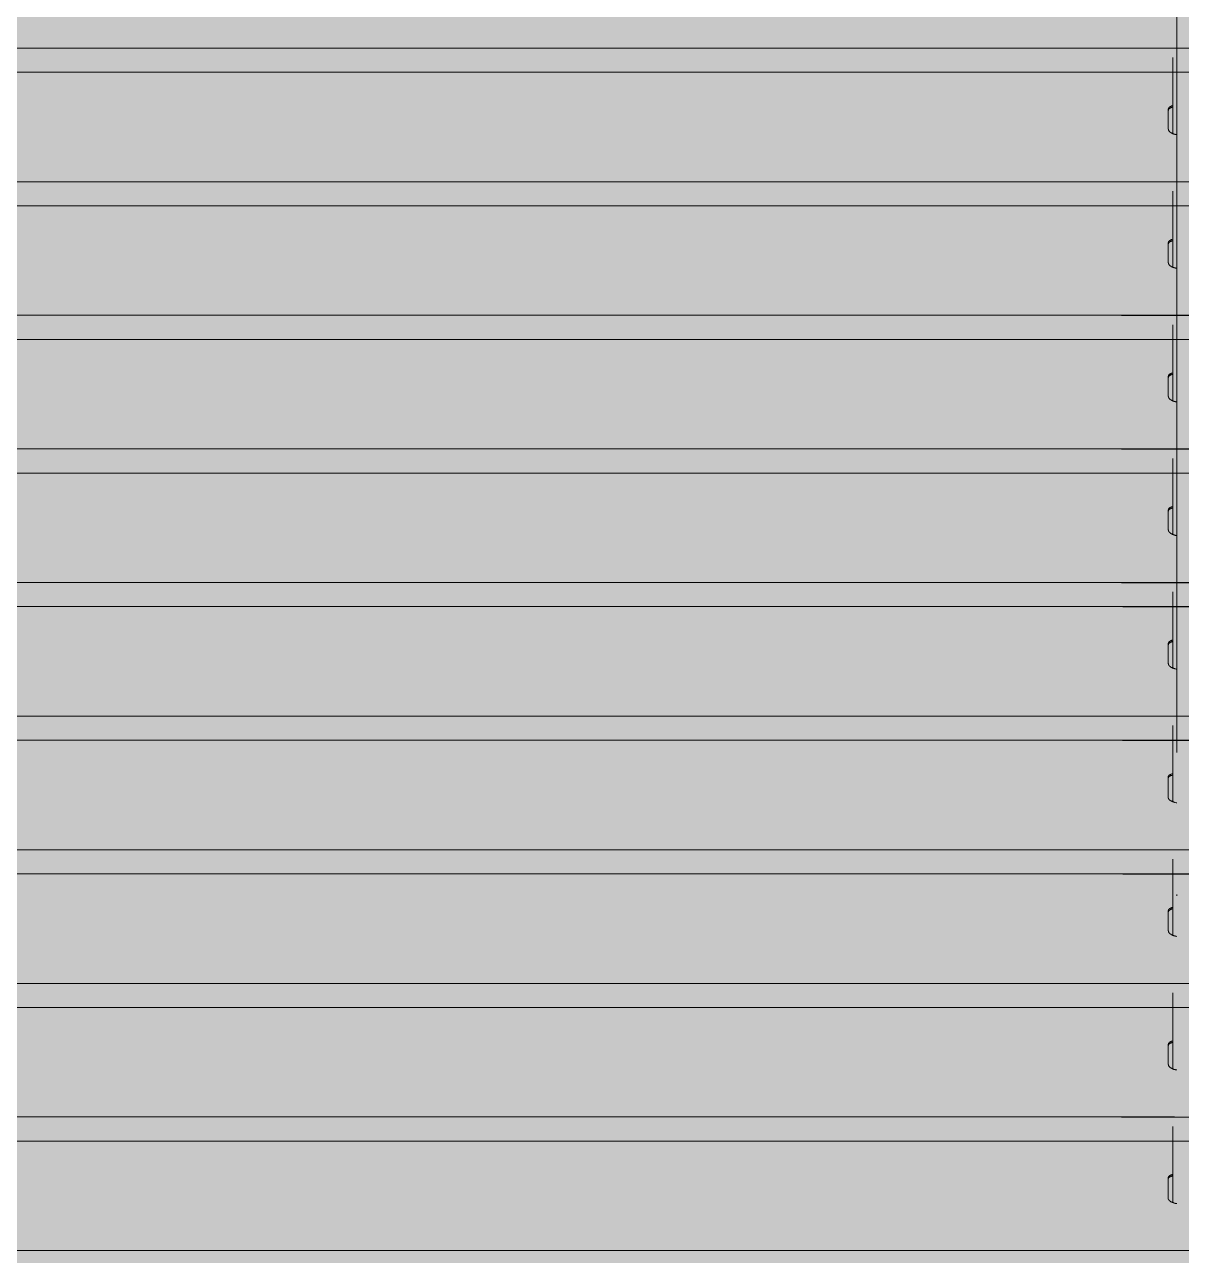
# Model space of a CAD drawing. Header units: millimetres. Extents: x 126 to 12547, y 1644 to 26714.
# Drawn here: x 995.9 to 1104.1, y 25696.1 to 25811.2 of the extents above; entities that cross this region are included whole.
import ezdxf

# ---------------------------------------------------------------- set-up
doc = ezdxf.new("R2010")
doc.units = ezdxf.units.MM
doc.layers.add('cono piramide', color=4, linetype='Continuous')
for name, color, linetype, lineweight in [('F_ARREDI_pareti', 1, 'Continuous', 0), ('F_INFISSI', 4, 'Continuous', 5), ('F_MINERAL WALL', 6, 'Continuous', 5), ('F_Tendaggio', 252, 'Continuous', 5), ('F_VETRO', 140, 'Continuous', 5)]:
    doc.layers.add(name, color=color, linetype=linetype, lineweight=lineweight)

# ---------------------------------------------------------------- blocks, each defined once
blk = doc.blocks.new('TENDAGGIO_infisso piccolo_prospetto_fronte')
at = {"layer": 'F_Tendaggio'}
for p, q in [((734474.87, 513906.52), (734716.45, 513906.52)), ((734476.03, 513904.26), (734717.61, 513904.26)), ((734475.87, 513894.02), (734717.45, 513894.02)), ((734476.43, 513891.76), (734718.01, 513891.76)), ((734476.26, 513881.52), (734717.85, 513881.52)), ((734476.68, 513879.27), (734718.26, 513879.27)), ((734476.52, 513869.03), (734718.1, 513869.03)), ((734476.66, 513866.77), (734718.25, 513866.77)), ((734476.5, 513856.53), (734718.09, 513856.53)), ((734476.61, 513854.27), (734718.19, 513854.27)), ((734476.45, 513844.03), (734718.03, 513844.03)), ((734476.2, 513841.77), (734717.79, 513841.77)), ((734476.04, 513831.53), (734717.62, 513831.53)), ((734475.97, 513829.27), (734717.55, 513829.27)), ((734450.98, 513819.03), (734692.56, 513819.03)), ((734450.98, 513816.78), (734692.56, 513816.78)), ((734450.73, 513806.54), (734692.32, 513806.54)), ((734450.73, 513804.28), (734692.32, 513804.28)), ((734450.57, 513794.04), (734692.16, 513794.04))]:
    blk.add_line(p, q, dxfattribs=at)
for points in [[(734692.56, 514149.88), (734692.56, 513840.64)], [(734692.19, 513905.63), (734692.19, 513898.51)], [(734692.56, 513898.41), (734692.5, 513898.42), (734692.43, 513898.44), (734692.4, 513898.44), (734692.37, 513898.45), (734692.34, 513898.46), (734692.31, 513898.47), (734692.28, 513898.48), (734692.25, 513898.49), (734692.22, 513898.5), (734692.19, 513898.51), (734692.16, 513898.52), (734692.13, 513898.53), (734692.11, 513898.55), (734692.08, 513898.56), (734692.06, 513898.57), (734692.03, 513898.58), (734692.01, 513898.6), (734691.99, 513898.61), (734691.97, 513898.62), (734691.95, 513898.64), (734691.92, 513898.66), (734691.91, 513898.66), (734691.9, 513898.67), (734691.89, 513898.69), (734691.88, 513898.69), (734691.87, 513898.7), (734691.86, 513898.71), (734691.86, 513898.72), (734691.85, 513898.73), (734691.84, 513898.74), (734691.83, 513898.74), (734691.83, 513898.75), (734691.82, 513898.76), (734691.81, 513898.77), (734691.81, 513898.78), (734691.8, 513898.79), (734691.79, 513898.8), (734691.79, 513898.81), (734691.79, 513898.82), (734691.78, 513898.83), (734691.78, 513898.83), (734691.78, 513898.84), (734691.77, 513898.85), (734691.77, 513898.86), (734691.77, 513898.86), (734691.76, 513898.87), (734691.76, 513898.88), (734691.76, 513898.89), (734691.76, 513898.9), (734691.76, 513898.9), (734691.76, 513898.91), (734691.76, 513898.92), (734691.75, 513898.93), (734691.75, 513898.94), (734691.75, 513898.95), (734691.75, 513900.81), (734691.75, 513900.82), (734691.75, 513900.82), (734691.75, 513900.83), (734691.76, 513900.83), (734691.76, 513900.84), (734691.76, 513900.84), (734691.76, 513900.85), (734691.76, 513900.86), (734691.76, 513900.86), (734691.76, 513900.87), (734691.76, 513900.87), (734691.77, 513900.88), (734691.77, 513900.88), (734691.77, 513900.89), (734691.77, 513900.89), (734691.78, 513900.9), (734691.78, 513900.9), (734691.78, 513900.91), (734691.79, 513900.91), (734691.79, 513900.92), (734691.79, 513900.92), (734691.8, 513900.93), (734691.8, 513900.93), (734691.8, 513900.94), (734691.81, 513900.94), (734691.81, 513900.95), (734691.82, 513900.95), (734691.82, 513900.96), (734691.83, 513900.96), (734691.83, 513900.97), (734691.84, 513900.97), (734691.84, 513900.98), (734691.85, 513900.99), (734691.86, 513900.99), (734691.88, 513901), (734691.89, 513901.01), (734691.9, 513901.02), (734691.92, 513901.03), (734691.93, 513901.04), (734691.95, 513901.05), (734691.96, 513901.06), (734691.98, 513901.06), (734692, 513901.07), (734692.02, 513901.08), (734692.03, 513901.09), (734692.05, 513901.1), (734692.09, 513901.11), (734692.14, 513901.13), (734692.19, 513901.14)], [(734692.19, 513901.01), (734692.16, 513901), (734692.14, 513900.99), (734692.11, 513900.99), (734692.09, 513900.98), (734692.06, 513900.97), (734692.04, 513900.96), (734692.01, 513900.95), (734691.99, 513900.94), (734691.97, 513900.93), (734691.95, 513900.92), (734691.94, 513900.91), (734691.92, 513900.9), (734691.9, 513900.89), (734691.89, 513900.88), (734691.88, 513900.87), (734691.86, 513900.86), (734691.86, 513900.86), (734691.85, 513900.85), (734691.84, 513900.85), (734691.84, 513900.84), (734691.83, 513900.83), (734691.83, 513900.83), (734691.82, 513900.82), (734691.82, 513900.82), (734691.81, 513900.81), (734691.81, 513900.81), (734691.8, 513900.8), (734691.8, 513900.8), (734691.79, 513900.79), (734691.79, 513900.79), (734691.78, 513900.78), (734691.78, 513900.77), (734691.78, 513900.77), (734691.78, 513900.76), (734691.77, 513900.76), (734691.77, 513900.75), (734691.77, 513900.75), (734691.76, 513900.74), (734691.76, 513900.73), (734691.76, 513900.73), (734691.76, 513900.72), (734691.76, 513900.72), (734691.76, 513900.71), (734691.76, 513900.71), (734691.76, 513900.7), (734691.75, 513900.69), (734691.75, 513900.69), (734691.75, 513900.68)], [(734692.19, 513893.13), (734692.19, 513886.01)], [(734793.74, 513891.75), (734687.5, 513891.75)], [(734692.56, 513885.91), (734692.5, 513885.93), (734692.43, 513885.94), (734692.4, 513885.95), (734692.37, 513885.95), (734692.34, 513885.96), (734692.31, 513885.97), (734692.28, 513885.98), (734692.25, 513885.99), (734692.22, 513886), (734692.19, 513886.01), (734692.16, 513886.02), (734692.13, 513886.03), (734692.11, 513886.05), (734692.08, 513886.06), (734692.06, 513886.07), (734692.03, 513886.09), (734692.01, 513886.1), (734691.99, 513886.11), (734691.97, 513886.13), (734691.95, 513886.14), (734691.92, 513886.16), (734691.91, 513886.17), (734691.9, 513886.17), (734691.89, 513886.19), (734691.88, 513886.2), (734691.87, 513886.21), (734691.86, 513886.21), (734691.86, 513886.22), (734691.85, 513886.23), (734691.84, 513886.24), (734691.83, 513886.25), (734691.83, 513886.26), (734691.82, 513886.26), (734691.81, 513886.27), (734691.81, 513886.28), (734691.8, 513886.29), (734691.79, 513886.3), (734691.79, 513886.31), (734691.79, 513886.32), (734691.78, 513886.33), (734691.78, 513886.33), (734691.78, 513886.34), (734691.77, 513886.35), (734691.77, 513886.36), (734691.77, 513886.37), (734691.76, 513886.37), (734691.76, 513886.38), (734691.76, 513886.39), (734691.76, 513886.4), (734691.76, 513886.41), (734691.76, 513886.41), (734691.76, 513886.42), (734691.75, 513886.43), (734691.75, 513886.44), (734691.75, 513886.45), (734691.75, 513888.32), (734691.75, 513888.32), (734691.75, 513888.33), (734691.75, 513888.33), (734691.76, 513888.34), (734691.76, 513888.34), (734691.76, 513888.35), (734691.76, 513888.35), (734691.76, 513888.36), (734691.76, 513888.36), (734691.76, 513888.37), (734691.76, 513888.37), (734691.77, 513888.38), (734691.77, 513888.38), (734691.77, 513888.39), (734691.77, 513888.39), (734691.78, 513888.4), (734691.78, 513888.4), (734691.78, 513888.41), (734691.79, 513888.41), (734691.79, 513888.42), (734691.79, 513888.42), (734691.8, 513888.43), (734691.8, 513888.43), (734691.8, 513888.44), (734691.81, 513888.44), (734691.81, 513888.45), (734691.82, 513888.45), (734691.82, 513888.46), (734691.83, 513888.46), (734691.83, 513888.47), (734691.84, 513888.47), (734691.84, 513888.48), (734691.85, 513888.49), (734691.86, 513888.5), (734691.88, 513888.51), (734691.89, 513888.52), (734691.9, 513888.52), (734691.92, 513888.53), (734691.93, 513888.54), (734691.95, 513888.55), (734691.96, 513888.56), (734691.98, 513888.57), (734692, 513888.57), (734692.02, 513888.58), (734692.03, 513888.59), (734692.05, 513888.6), (734692.09, 513888.61), (734692.14, 513888.63), (734692.19, 513888.64)], [(734692.19, 513888.51), (734692.16, 513888.5), (734692.14, 513888.5), (734692.11, 513888.49), (734692.09, 513888.48), (734692.06, 513888.47), (734692.04, 513888.46), (734692.01, 513888.45), (734691.99, 513888.44), (734691.97, 513888.43), (734691.95, 513888.42), (734691.94, 513888.41), (734691.92, 513888.4), (734691.9, 513888.39), (734691.89, 513888.38), (734691.88, 513888.37), (734691.86, 513888.36), (734691.86, 513888.36), (734691.85, 513888.35), (734691.84, 513888.35), (734691.84, 513888.34), (734691.83, 513888.34), (734691.83, 513888.33), (734691.82, 513888.33), (734691.82, 513888.32), (734691.81, 513888.32), (734691.81, 513888.31), (734691.8, 513888.3), (734691.8, 513888.3), (734691.79, 513888.29), (734691.79, 513888.29), (734691.78, 513888.28), (734691.78, 513888.28), (734691.78, 513888.27), (734691.78, 513888.27), (734691.77, 513888.26), (734691.77, 513888.25), (734691.77, 513888.25), (734691.76, 513888.24), (734691.76, 513888.24), (734691.76, 513888.23), (734691.76, 513888.23), (734691.76, 513888.22), (734691.76, 513888.21), (734691.76, 513888.21), (734691.76, 513888.2), (734691.75, 513888.2), (734691.75, 513888.19), (734691.75, 513888.18)], [(734687.39, 513881.51), (734793.74, 513881.51)], [(734692.19, 513880.64), (734692.19, 513873.52)], [(734793.74, 513879.25), (734687.5, 513879.25)], [(734692.56, 513873.42), (734692.5, 513873.43), (734692.43, 513873.44), (734692.4, 513873.45), (734692.37, 513873.46), (734692.34, 513873.46), (734692.31, 513873.47), (734692.28, 513873.48), (734692.25, 513873.49), (734692.22, 513873.5), (734692.19, 513873.51), (734692.16, 513873.53), (734692.13, 513873.54), (734692.11, 513873.55), (734692.08, 513873.56), (734692.06, 513873.58), (734692.03, 513873.59), (734692.01, 513873.6), (734691.99, 513873.61), (734691.97, 513873.63), (734691.95, 513873.64), (734691.92, 513873.66), (734691.91, 513873.67), (734691.9, 513873.68), (734691.89, 513873.69), (734691.88, 513873.7), (734691.87, 513873.71), (734691.86, 513873.72), (734691.86, 513873.72), (734691.85, 513873.73), (734691.84, 513873.74), (734691.83, 513873.75), (734691.83, 513873.76), (734691.82, 513873.77), (734691.81, 513873.78), (734691.81, 513873.79), (734691.8, 513873.79), (734691.79, 513873.8), (734691.79, 513873.81), (734691.79, 513873.82), (734691.78, 513873.83), (734691.78, 513873.84), (734691.78, 513873.84), (734691.77, 513873.85), (734691.77, 513873.86), (734691.77, 513873.87), (734691.76, 513873.88), (734691.76, 513873.88), (734691.76, 513873.89), (734691.76, 513873.9), (734691.76, 513873.91), (734691.76, 513873.92), (734691.76, 513873.93), (734691.75, 513873.93), (734691.75, 513873.94), (734691.75, 513873.95), (734691.75, 513875.82), (734691.75, 513875.82), (734691.75, 513875.83), (734691.75, 513875.83), (734691.76, 513875.84), (734691.76, 513875.84), (734691.76, 513875.85), (734691.76, 513875.85), (734691.76, 513875.86), (734691.76, 513875.86), (734691.76, 513875.87), (734691.76, 513875.88), (734691.77, 513875.88), (734691.77, 513875.89), (734691.77, 513875.89), (734691.77, 513875.9), (734691.78, 513875.9), (734691.78, 513875.91), (734691.78, 513875.91), (734691.79, 513875.92), (734691.79, 513875.92), (734691.79, 513875.93), (734691.8, 513875.93), (734691.8, 513875.94), (734691.8, 513875.94), (734691.81, 513875.95), (734691.81, 513875.95), (734691.82, 513875.96), (734691.82, 513875.96), (734691.83, 513875.97), (734691.83, 513875.97), (734691.84, 513875.98), (734691.84, 513875.98), (734691.85, 513875.99), (734691.86, 513876), (734691.88, 513876.01), (734691.89, 513876.02), (734691.9, 513876.03), (734691.92, 513876.04), (734691.93, 513876.04), (734691.95, 513876.05), (734691.96, 513876.06), (734691.98, 513876.07), (734692, 513876.08), (734692.02, 513876.09), (734692.03, 513876.09), (734692.05, 513876.1), (734692.09, 513876.11), (734692.14, 513876.13), (734692.19, 513876.15)], [(734692.19, 513876.01), (734692.16, 513876.01), (734692.14, 513876), (734692.11, 513875.99), (734692.09, 513875.98), (734692.06, 513875.97), (734692.04, 513875.96), (734692.01, 513875.95), (734691.99, 513875.94), (734691.97, 513875.93), (734691.95, 513875.92), (734691.94, 513875.92), (734691.92, 513875.91), (734691.9, 513875.9), (734691.89, 513875.89), (734691.88, 513875.88), (734691.86, 513875.87), (734691.86, 513875.86), (734691.85, 513875.86), (734691.84, 513875.85), (734691.84, 513875.84), (734691.83, 513875.84), (734691.83, 513875.83), (734691.82, 513875.83), (734691.82, 513875.82), (734691.81, 513875.82), (734691.81, 513875.81), (734691.8, 513875.81), (734691.8, 513875.8), (734691.79, 513875.8), (734691.79, 513875.79), (734691.78, 513875.78), (734691.78, 513875.78), (734691.78, 513875.77), (734691.78, 513875.77), (734691.77, 513875.76), (734691.77, 513875.76), (734691.77, 513875.75), (734691.76, 513875.75), (734691.76, 513875.74), (734691.76, 513875.73), (734691.76, 513875.73), (734691.76, 513875.72), (734691.76, 513875.72), (734691.76, 513875.71), (734691.76, 513875.7), (734691.75, 513875.7), (734691.75, 513875.69), (734691.75, 513875.69)], [(734687.39, 513869.01), (734793.74, 513869.01)], [(734692.19, 513868.14), (734692.19, 513861.02)], [(734793.74, 513866.75), (734687.5, 513866.75)], [(734692.56, 513860.92), (734692.5, 513860.93), (734692.43, 513860.94), (734692.4, 513860.95), (734692.37, 513860.96), (734692.34, 513860.97), (734692.31, 513860.98), (734692.28, 513860.99), (734692.25, 513861), (734692.22, 513861.01), (734692.19, 513861.02), (734692.16, 513861.03), (734692.13, 513861.04), (734692.11, 513861.05), (734692.08, 513861.07), (734692.06, 513861.08), (734692.03, 513861.09), (734692.01, 513861.1), (734691.99, 513861.12), (734691.97, 513861.13), (734691.95, 513861.15), (734691.92, 513861.16), (734691.91, 513861.17), (734691.9, 513861.18), (734691.89, 513861.19), (734691.88, 513861.2), (734691.87, 513861.21), (734691.86, 513861.22), (734691.86, 513861.23), (734691.85, 513861.23), (734691.84, 513861.24), (734691.83, 513861.25), (734691.83, 513861.26), (734691.82, 513861.27), (734691.81, 513861.28), (734691.81, 513861.29), (734691.8, 513861.3), (734691.79, 513861.31), (734691.79, 513861.32), (734691.79, 513861.32), (734691.78, 513861.33), (734691.78, 513861.34), (734691.78, 513861.35), (734691.77, 513861.35), (734691.77, 513861.36), (734691.77, 513861.37), (734691.76, 513861.38), (734691.76, 513861.39), (734691.76, 513861.39), (734691.76, 513861.4), (734691.76, 513861.41), (734691.76, 513861.42), (734691.76, 513861.43), (734691.75, 513861.44), (734691.75, 513861.44), (734691.75, 513861.45), (734691.75, 513863.32), (734691.75, 513863.33), (734691.75, 513863.33), (734691.75, 513863.34), (734691.76, 513863.34), (734691.76, 513863.35), (734691.76, 513863.35), (734691.76, 513863.36), (734691.76, 513863.36), (734691.76, 513863.37), (734691.76, 513863.37), (734691.76, 513863.38), (734691.77, 513863.38), (734691.77, 513863.39), (734691.77, 513863.39), (734691.77, 513863.4), (734691.78, 513863.4), (734691.78, 513863.41), (734691.78, 513863.41), (734691.79, 513863.42), (734691.79, 513863.42), (734691.79, 513863.43), (734691.8, 513863.43), (734691.8, 513863.44), (734691.8, 513863.44), (734691.81, 513863.45), (734691.81, 513863.45), (734691.82, 513863.46), (734691.82, 513863.46), (734691.83, 513863.47), (734691.83, 513863.47), (734691.84, 513863.48), (734691.84, 513863.48), (734691.85, 513863.49), (734691.86, 513863.5), (734691.88, 513863.51), (734691.89, 513863.52), (734691.9, 513863.53), (734691.92, 513863.54), (734691.93, 513863.55), (734691.95, 513863.55), (734691.96, 513863.56), (734691.98, 513863.57), (734692, 513863.58), (734692.02, 513863.59), (734692.03, 513863.6), (734692.05, 513863.6), (734692.09, 513863.62), (734692.14, 513863.63), (734692.19, 513863.65)], [(734692.19, 513863.52), (734692.16, 513863.51), (734692.14, 513863.5), (734692.11, 513863.49), (734692.09, 513863.48), (734692.06, 513863.48), (734692.04, 513863.47), (734692.01, 513863.46), (734691.99, 513863.44), (734691.97, 513863.44), (734691.95, 513863.43), (734691.94, 513863.42), (734691.92, 513863.41), (734691.9, 513863.4), (734691.89, 513863.39), (734691.88, 513863.38), (734691.86, 513863.37), (734691.86, 513863.36), (734691.85, 513863.36), (734691.84, 513863.35), (734691.84, 513863.35), (734691.83, 513863.34), (734691.83, 513863.34), (734691.82, 513863.33), (734691.82, 513863.33), (734691.81, 513863.32), (734691.81, 513863.31), (734691.8, 513863.31), (734691.8, 513863.3), (734691.79, 513863.3), (734691.79, 513863.29), (734691.78, 513863.29), (734691.78, 513863.28), (734691.78, 513863.28), (734691.78, 513863.27), (734691.77, 513863.26), (734691.77, 513863.26), (734691.77, 513863.25), (734691.76, 513863.25), (734691.76, 513863.24), (734691.76, 513863.24), (734691.76, 513863.23), (734691.76, 513863.22), (734691.76, 513863.22), (734691.76, 513863.21), (734691.76, 513863.21), (734691.75, 513863.2), (734691.75, 513863.2), (734691.75, 513863.19)], [(734687.39, 513856.51), (734793.74, 513856.51)], [(734692.19, 513855.64), (734692.19, 513848.52)], [(734793.74, 513854.26), (734687.5, 513854.26)], [(734692.56, 513848.42), (734692.5, 513848.43), (734692.43, 513848.45), (734692.4, 513848.45), (734692.37, 513848.46), (734692.34, 513848.47), (734692.31, 513848.48), (734692.28, 513848.49), (734692.25, 513848.5), (734692.22, 513848.51), (734692.19, 513848.52), (734692.16, 513848.53), (734692.13, 513848.54), (734692.11, 513848.55), (734692.08, 513848.57), (734692.06, 513848.58), (734692.03, 513848.59), (734692.01, 513848.61), (734691.99, 513848.62), (734691.97, 513848.63), (734691.95, 513848.65), (734691.92, 513848.66), (734691.91, 513848.67), (734691.9, 513848.68), (734691.89, 513848.7), (734691.88, 513848.7), (734691.87, 513848.71), (734691.86, 513848.72), (734691.86, 513848.73), (734691.85, 513848.74), (734691.84, 513848.74), (734691.83, 513848.75), (734691.83, 513848.76), (734691.82, 513848.77), (734691.81, 513848.78), (734691.81, 513848.79), (734691.8, 513848.8), (734691.79, 513848.81), (734691.79, 513848.82), (734691.79, 513848.83), (734691.78, 513848.83), (734691.78, 513848.84), (734691.78, 513848.85), (734691.77, 513848.86), (734691.77, 513848.87), (734691.77, 513848.87), (734691.76, 513848.88), (734691.76, 513848.89), (734691.76, 513848.9), (734691.76, 513848.91), (734691.76, 513848.91), (734691.76, 513848.92), (734691.76, 513848.93), (734691.75, 513848.94), (734691.75, 513848.95), (734691.75, 513848.96), (734691.75, 513850.82), (734691.75, 513850.83), (734691.75, 513850.83), (734691.75, 513850.84), (734691.76, 513850.84), (734691.76, 513850.85), (734691.76, 513850.85), (734691.76, 513850.86), (734691.76, 513850.86), (734691.76, 513850.87), (734691.76, 513850.87), (734691.76, 513850.88), (734691.77, 513850.89), (734691.77, 513850.89), (734691.77, 513850.9), (734691.77, 513850.9), (734691.78, 513850.91), (734691.78, 513850.91), (734691.78, 513850.92), (734691.79, 513850.92), (734691.79, 513850.93), (734691.79, 513850.93), (734691.8, 513850.94), (734691.8, 513850.94), (734691.8, 513850.95), (734691.81, 513850.95), (734691.81, 513850.96), (734691.82, 513850.96), (734691.82, 513850.97), (734691.83, 513850.97), (734691.83, 513850.98), (734691.84, 513850.98), (734691.84, 513850.98), (734691.85, 513850.99), (734691.86, 513851), (734691.88, 513851.01), (734691.89, 513851.02), (734691.9, 513851.03), (734691.92, 513851.04), (734691.93, 513851.05), (734691.95, 513851.06), (734691.96, 513851.07), (734691.98, 513851.07), (734692, 513851.08), (734692.02, 513851.09), (734692.03, 513851.1), (734692.05, 513851.1), (734692.09, 513851.12), (734692.14, 513851.14), (734692.19, 513851.15)], [(734692.19, 513851.02), (734692.16, 513851.01), (734692.14, 513851), (734692.11, 513851), (734692.09, 513850.99), (734692.06, 513850.98), (734692.04, 513850.97), (734692.01, 513850.96), (734691.99, 513850.95), (734691.97, 513850.94), (734691.95, 513850.93), (734691.94, 513850.92), (734691.92, 513850.91), (734691.9, 513850.9), (734691.89, 513850.89), (734691.88, 513850.88), (734691.86, 513850.87), (734691.86, 513850.86), (734691.85, 513850.86), (734691.84, 513850.85), (734691.84, 513850.85), (734691.83, 513850.84), (734691.83, 513850.84), (734691.82, 513850.83), (734691.82, 513850.83), (734691.81, 513850.82), (734691.81, 513850.82), (734691.8, 513850.81), (734691.8, 513850.81), (734691.79, 513850.8), (734691.79, 513850.79), (734691.78, 513850.79), (734691.78, 513850.78), (734691.78, 513850.78), (734691.78, 513850.77), (734691.77, 513850.77), (734691.77, 513850.76), (734691.77, 513850.76), (734691.76, 513850.75), (734691.76, 513850.74), (734691.76, 513850.74), (734691.76, 513850.73), (734691.76, 513850.73), (734691.76, 513850.72), (734691.76, 513850.72), (734691.76, 513850.71), (734691.75, 513850.7), (734691.75, 513850.7), (734691.75, 513850.69)], [(734687.39, 513844.02), (734793.74, 513844.02)], [(734692.17, 513843.14), (734692.17, 513836.02)], [(734793.72, 513841.76), (734687.48, 513841.76)], [(734692.54, 513835.92), (734692.48, 513835.93), (734692.41, 513835.95), (734692.38, 513835.95), (734692.35, 513835.96), (734692.32, 513835.97), (734692.28, 513835.98), (734692.26, 513835.99), (734692.23, 513836), (734692.2, 513836.01), (734692.17, 513836.02), (734692.14, 513836.03), (734692.11, 513836.04), (734692.09, 513836.06), (734692.06, 513836.07), (734692.04, 513836.08), (734692.01, 513836.09), (734691.99, 513836.11), (734691.97, 513836.12), (734691.95, 513836.14), (734691.92, 513836.15), (734691.9, 513836.17), (734691.89, 513836.17), (734691.88, 513836.18), (734691.87, 513836.2), (734691.86, 513836.21), (734691.85, 513836.21), (734691.84, 513836.22), (734691.83, 513836.23), (734691.83, 513836.24), (734691.82, 513836.25), (734691.81, 513836.26), (734691.81, 513836.26), (734691.8, 513836.27), (734691.79, 513836.28), (734691.79, 513836.29), (734691.78, 513836.3), (734691.77, 513836.31), (734691.77, 513836.32), (734691.76, 513836.33), (734691.76, 513836.34), (734691.76, 513836.34), (734691.75, 513836.35), (734691.75, 513836.36), (734691.75, 513836.37), (734691.75, 513836.37), (734691.74, 513836.38), (734691.74, 513836.39), (734691.74, 513836.4), (734691.74, 513836.41), (734691.74, 513836.42), (734691.74, 513836.42), (734691.73, 513836.43), (734691.73, 513836.44), (734691.73, 513836.45), (734691.73, 513836.46), (734691.73, 513838.32), (734691.73, 513838.33), (734691.73, 513838.33), (734691.73, 513838.34), (734691.74, 513838.35), (734691.74, 513838.35), (734691.74, 513838.36), (734691.74, 513838.36), (734691.74, 513838.37), (734691.74, 513838.37), (734691.74, 513838.38), (734691.74, 513838.38), (734691.75, 513838.39), (734691.75, 513838.39), (734691.75, 513838.4), (734691.75, 513838.4), (734691.76, 513838.41), (734691.76, 513838.41), (734691.76, 513838.42), (734691.76, 513838.42), (734691.77, 513838.43), (734691.77, 513838.43), (734691.78, 513838.44), (734691.78, 513838.44), (734691.78, 513838.45), (734691.79, 513838.45), (734691.79, 513838.46), (734691.8, 513838.46), (734691.8, 513838.47), (734691.81, 513838.47), (734691.81, 513838.48), (734691.82, 513838.48), (734691.82, 513838.49), (734691.83, 513838.5), (734691.84, 513838.51), (734691.86, 513838.51), (734691.87, 513838.52), (734691.88, 513838.53), (734691.9, 513838.54), (734691.91, 513838.55), (734691.93, 513838.56), (734691.94, 513838.57), (734691.96, 513838.58), (734691.98, 513838.58), (734692, 513838.59), (734692.01, 513838.6), (734692.03, 513838.61), (734692.07, 513838.62), (734692.12, 513838.64), (734692.17, 513838.65)], [(734692.17, 513838.52), (734692.14, 513838.51), (734692.12, 513838.51), (734692.09, 513838.5), (734692.07, 513838.49), (734692.04, 513838.48), (734692.02, 513838.47), (734691.99, 513838.46), (734691.97, 513838.45), (734691.95, 513838.44), (734691.93, 513838.43), (734691.92, 513838.42), (734691.9, 513838.41), (734691.88, 513838.4), (734691.87, 513838.39), (734691.85, 513838.38), (734691.84, 513838.37), (734691.83, 513838.37), (734691.83, 513838.36), (734691.82, 513838.36), (734691.82, 513838.35), (734691.81, 513838.35), (734691.81, 513838.34), (734691.8, 513838.34), (734691.79, 513838.33), (734691.79, 513838.32), (734691.78, 513838.32), (734691.78, 513838.31), (734691.78, 513838.31), (734691.77, 513838.3), (734691.77, 513838.3), (734691.76, 513838.29), (734691.76, 513838.29), (734691.76, 513838.28), (734691.75, 513838.27), (734691.75, 513838.27), (734691.75, 513838.26), (734691.75, 513838.26), (734691.74, 513838.25), (734691.74, 513838.25), (734691.74, 513838.24), (734691.74, 513838.23), (734691.74, 513838.23), (734691.74, 513838.22), (734691.74, 513838.22), (734691.73, 513838.21), (734691.73, 513838.21), (734691.73, 513838.2), (734691.73, 513838.19)], [(734687.37, 513831.52), (734793.72, 513831.52)], [(734692.19, 513830.65), (734692.19, 513823.52)], [(734793.74, 513829.26), (734687.5, 513829.26)], [(734692.56, 513827.33), (734692.56, 513827.23)], [(734692.56, 513823.43), (734692.5, 513823.44), (734692.43, 513823.45), (734692.4, 513823.46), (734692.37, 513823.47), (734692.34, 513823.47), (734692.31, 513823.48), (734692.28, 513823.49), (734692.25, 513823.5), (734692.22, 513823.51), (734692.19, 513823.52), (734692.16, 513823.53), (734692.13, 513823.55), (734692.11, 513823.56), (734692.08, 513823.57), (734692.06, 513823.58), (734692.03, 513823.6), (734692.01, 513823.61), (734691.99, 513823.62), (734691.97, 513823.64), (734691.95, 513823.65), (734691.92, 513823.67), (734691.91, 513823.68), (734691.9, 513823.69), (734691.89, 513823.7), (734691.88, 513823.71), (734691.87, 513823.72), (734691.86, 513823.72), (734691.86, 513823.73), (734691.85, 513823.74), (734691.84, 513823.75), (734691.83, 513823.76), (734691.83, 513823.77), (734691.82, 513823.78), (734691.81, 513823.79), (734691.81, 513823.79), (734691.8, 513823.8), (734691.79, 513823.81), (734691.79, 513823.82), (734691.79, 513823.83), (734691.78, 513823.84), (734691.78, 513823.85), (734691.78, 513823.85), (734691.77, 513823.86), (734691.77, 513823.87), (734691.77, 513823.88), (734691.76, 513823.89), (734691.76, 513823.89), (734691.76, 513823.9), (734691.76, 513823.91), (734691.76, 513823.92), (734691.76, 513823.93), (734691.76, 513823.93), (734691.75, 513823.94), (734691.75, 513823.95), (734691.75, 513823.96), (734691.75, 513825.83), (734691.75, 513825.83), (734691.75, 513825.84), (734691.75, 513825.84), (734691.76, 513825.85), (734691.76, 513825.85), (734691.76, 513825.86), (734691.76, 513825.86), (734691.76, 513825.87), (734691.76, 513825.87), (734691.76, 513825.88), (734691.76, 513825.88), (734691.77, 513825.89), (734691.77, 513825.89), (734691.77, 513825.9), (734691.77, 513825.91), (734691.78, 513825.91), (734691.78, 513825.92), (734691.78, 513825.92), (734691.79, 513825.93), (734691.79, 513825.93), (734691.79, 513825.94), (734691.8, 513825.94), (734691.8, 513825.95), (734691.8, 513825.95), (734691.81, 513825.96), (734691.81, 513825.96), (734691.82, 513825.97), (734691.82, 513825.97), (734691.83, 513825.97), (734691.83, 513825.98), (734691.84, 513825.98), (734691.84, 513825.99), (734691.85, 513826), (734691.86, 513826.01), (734691.88, 513826.02), (734691.89, 513826.03), (734691.9, 513826.04), (734691.92, 513826.04), (734691.93, 513826.05), (734691.95, 513826.06), (734691.96, 513826.07), (734691.98, 513826.08), (734692, 513826.09), (734692.02, 513826.09), (734692.03, 513826.1), (734692.05, 513826.11), (734692.09, 513826.12), (734692.14, 513826.14), (734692.19, 513826.15)], [(734692.19, 513826.02), (734692.16, 513826.02), (734692.14, 513826.01), (734692.11, 513826), (734692.09, 513825.99), (734692.06, 513825.98), (734692.04, 513825.97), (734692.01, 513825.96), (734691.99, 513825.95), (734691.97, 513825.94), (734691.95, 513825.93), (734691.94, 513825.92), (734691.92, 513825.91), (734691.9, 513825.9), (734691.89, 513825.89), (734691.88, 513825.88), (734691.86, 513825.87), (734691.86, 513825.87), (734691.85, 513825.86), (734691.84, 513825.86), (734691.84, 513825.85), (734691.83, 513825.85), (734691.83, 513825.84), (734691.82, 513825.84), (734691.82, 513825.83), (734691.81, 513825.83), (734691.81, 513825.82), (734691.8, 513825.82), (734691.8, 513825.81), (734691.79, 513825.8), (734691.79, 513825.8), (734691.78, 513825.79), (734691.78, 513825.79), (734691.78, 513825.78), (734691.78, 513825.78), (734691.77, 513825.77), (734691.77, 513825.77), (734691.77, 513825.76), (734691.76, 513825.75), (734691.76, 513825.75), (734691.76, 513825.74), (734691.76, 513825.74), (734691.76, 513825.73), (734691.76, 513825.73), (734691.76, 513825.72), (734691.76, 513825.71), (734691.75, 513825.71), (734691.75, 513825.7), (734691.75, 513825.7)], [(734687.39, 513819.02), (734793.74, 513819.02)], [(734692.19, 513818.15), (734692.19, 513811.03)], [(734793.74, 513816.76), (734687.5, 513816.76)], [(734692.56, 513810.93), (734692.5, 513810.94), (734692.43, 513810.95), (734692.4, 513810.96), (734692.37, 513810.97), (734692.34, 513810.98), (734692.31, 513810.99), (734692.28, 513810.99), (734692.25, 513811), (734692.22, 513811.01), (734692.19, 513811.03), (734692.16, 513811.04), (734692.13, 513811.05), (734692.11, 513811.06), (734692.08, 513811.07), (734692.06, 513811.09), (734692.03, 513811.1), (734692.01, 513811.11), (734691.99, 513811.13), (734691.97, 513811.14), (734691.95, 513811.16), (734691.92, 513811.17), (734691.91, 513811.18), (734691.9, 513811.19), (734691.89, 513811.2), (734691.88, 513811.21), (734691.87, 513811.22), (734691.86, 513811.23), (734691.86, 513811.23), (734691.85, 513811.24), (734691.84, 513811.25), (734691.83, 513811.26), (734691.83, 513811.27), (734691.82, 513811.28), (734691.81, 513811.29), (734691.81, 513811.3), (734691.8, 513811.31), (734691.79, 513811.32), (734691.79, 513811.33), (734691.79, 513811.33), (734691.78, 513811.34), (734691.78, 513811.35), (734691.78, 513811.36), (734691.77, 513811.36), (734691.77, 513811.37), (734691.77, 513811.38), (734691.76, 513811.39), (734691.76, 513811.4), (734691.76, 513811.4), (734691.76, 513811.41), (734691.76, 513811.42), (734691.76, 513811.43), (734691.76, 513811.44), (734691.75, 513811.45), (734691.75, 513811.45), (734691.75, 513811.46), (734691.75, 513813.33), (734691.75, 513813.33), (734691.75, 513813.34), (734691.75, 513813.34), (734691.76, 513813.35), (734691.76, 513813.36), (734691.76, 513813.36), (734691.76, 513813.37), (734691.76, 513813.37), (734691.76, 513813.38), (734691.76, 513813.38), (734691.76, 513813.39), (734691.77, 513813.39), (734691.77, 513813.4), (734691.77, 513813.4), (734691.77, 513813.41), (734691.78, 513813.41), (734691.78, 513813.42), (734691.78, 513813.42), (734691.79, 513813.43), (734691.79, 513813.43), (734691.79, 513813.44), (734691.8, 513813.44), (734691.8, 513813.45), (734691.8, 513813.45), (734691.81, 513813.46), (734691.81, 513813.46), (734691.82, 513813.47), (734691.82, 513813.47), (734691.83, 513813.48), (734691.83, 513813.48), (734691.84, 513813.49), (734691.84, 513813.49), (734691.85, 513813.5), (734691.86, 513813.51), (734691.88, 513813.52), (734691.89, 513813.53), (734691.9, 513813.54), (734691.92, 513813.55), (734691.93, 513813.56), (734691.95, 513813.56), (734691.96, 513813.57), (734691.98, 513813.58), (734692, 513813.59), (734692.02, 513813.6), (734692.03, 513813.6), (734692.05, 513813.61), (734692.09, 513813.63), (734692.14, 513813.64), (734692.19, 513813.66)], [(734692.19, 513813.53), (734692.16, 513813.52), (734692.14, 513813.51), (734692.11, 513813.5), (734692.09, 513813.49), (734692.06, 513813.48), (734692.04, 513813.47), (734692.01, 513813.46), (734691.99, 513813.45), (734691.97, 513813.44), (734691.95, 513813.44), (734691.94, 513813.43), (734691.92, 513813.42), (734691.9, 513813.41), (734691.89, 513813.4), (734691.88, 513813.39), (734691.86, 513813.38), (734691.86, 513813.37), (734691.85, 513813.37), (734691.84, 513813.36), (734691.84, 513813.36), (734691.83, 513813.35), (734691.83, 513813.35), (734691.82, 513813.34), (734691.82, 513813.33), (734691.81, 513813.33), (734691.81, 513813.32), (734691.8, 513813.32), (734691.8, 513813.31), (734691.79, 513813.31), (734691.79, 513813.3), (734691.78, 513813.3), (734691.78, 513813.29), (734691.78, 513813.29), (734691.78, 513813.28), (734691.77, 513813.27), (734691.77, 513813.27), (734691.77, 513813.26), (734691.76, 513813.26), (734691.76, 513813.25), (734691.76, 513813.24), (734691.76, 513813.24), (734691.76, 513813.23), (734691.76, 513813.23), (734691.76, 513813.22), (734691.76, 513813.22), (734691.75, 513813.21), (734691.75, 513813.2), (734691.75, 513813.2)], [(734687.39, 513806.52), (734793.74, 513806.52)], [(734692.17, 513805.65), (734692.17, 513798.53)], [(734793.72, 513804.27), (734687.48, 513804.27)], [(734692.54, 513798.43), (734692.48, 513798.44), (734692.41, 513798.45), (734692.38, 513798.46), (734692.35, 513798.47), (734692.32, 513798.48), (734692.28, 513798.49), (734692.26, 513798.5), (734692.23, 513798.51), (734692.2, 513798.52), (734692.17, 513798.53), (734692.14, 513798.54), (734692.11, 513798.55), (734692.09, 513798.56), (734692.06, 513798.58), (734692.04, 513798.59), (734692.01, 513798.6), (734691.99, 513798.61), (734691.97, 513798.63), (734691.95, 513798.64), (734691.92, 513798.66), (734691.9, 513798.67), (734691.89, 513798.68), (734691.88, 513798.69), (734691.87, 513798.7), (734691.86, 513798.71), (734691.85, 513798.72), (734691.84, 513798.73), (734691.83, 513798.74), (734691.83, 513798.75), (734691.82, 513798.75), (734691.81, 513798.76), (734691.81, 513798.77), (734691.8, 513798.78), (734691.79, 513798.79), (734691.79, 513798.8), (734691.78, 513798.81), (734691.77, 513798.82), (734691.77, 513798.83), (734691.76, 513798.84), (734691.76, 513798.84), (734691.76, 513798.85), (734691.75, 513798.86), (734691.75, 513798.87), (734691.75, 513798.87), (734691.75, 513798.88), (734691.74, 513798.89), (734691.74, 513798.9), (734691.74, 513798.91), (734691.74, 513798.91), (734691.74, 513798.92), (734691.74, 513798.93), (734691.73, 513798.94), (734691.73, 513798.95), (734691.73, 513798.96), (734691.73, 513798.96), (734691.73, 513800.83), (734691.73, 513800.84), (734691.73, 513800.84), (734691.73, 513800.85), (734691.74, 513800.85), (734691.74, 513800.86), (734691.74, 513800.86), (734691.74, 513800.87), (734691.74, 513800.87), (734691.74, 513800.88), (734691.74, 513800.88), (734691.74, 513800.89), (734691.75, 513800.89), (734691.75, 513800.9), (734691.75, 513800.9), (734691.75, 513800.91), (734691.76, 513800.91), (734691.76, 513800.92), (734691.76, 513800.92), (734691.76, 513800.93), (734691.77, 513800.93), (734691.77, 513800.94), (734691.78, 513800.94), (734691.78, 513800.95), (734691.78, 513800.95), (734691.79, 513800.96), (734691.79, 513800.96), (734691.8, 513800.97), (734691.8, 513800.97), (734691.81, 513800.98), (734691.81, 513800.98), (734691.82, 513800.99), (734691.82, 513800.99), (734691.83, 513801), (734691.84, 513801.01), (734691.86, 513801.02), (734691.87, 513801.03), (734691.88, 513801.04), (734691.9, 513801.05), (734691.91, 513801.06), (734691.93, 513801.07), (734691.94, 513801.07), (734691.96, 513801.08), (734691.98, 513801.09), (734692, 513801.1), (734692.01, 513801.11), (734692.03, 513801.11), (734692.07, 513801.13), (734692.12, 513801.14), (734692.17, 513801.16)], [(734692.17, 513801.03), (734692.14, 513801.02), (734692.12, 513801.01), (734692.09, 513801), (734692.07, 513801), (734692.04, 513800.99), (734692.02, 513800.98), (734691.99, 513800.97), (734691.97, 513800.96), (734691.95, 513800.95), (734691.93, 513800.94), (734691.92, 513800.93), (734691.9, 513800.92), (734691.88, 513800.91), (734691.87, 513800.9), (734691.85, 513800.89), (734691.84, 513800.88), (734691.83, 513800.87), (734691.83, 513800.87), (734691.82, 513800.86), (734691.82, 513800.86), (734691.81, 513800.85), (734691.81, 513800.85), (734691.8, 513800.84), (734691.79, 513800.84), (734691.79, 513800.83), (734691.78, 513800.83), (734691.78, 513800.82), (734691.78, 513800.81), (734691.77, 513800.81), (734691.77, 513800.8), (734691.76, 513800.8), (734691.76, 513800.79), (734691.76, 513800.79), (734691.75, 513800.78), (734691.75, 513800.78), (734691.75, 513800.77), (734691.75, 513800.76), (734691.74, 513800.76), (734691.74, 513800.75), (734691.74, 513800.75), (734691.74, 513800.74), (734691.74, 513800.74), (734691.74, 513800.73), (734691.74, 513800.72), (734691.73, 513800.72), (734691.73, 513800.71), (734691.73, 513800.71), (734691.73, 513800.7)], [(734687.37, 513794.03), (734793.72, 513794.03)]]:
    blk.add_lwpolyline(points, dxfattribs=at)
blk = doc.blocks.new('INFISSO L.400 MM_prospetto_fronte')
at = {"layer": 'F_VETRO', "transparency": 33554579}
h = blk.add_hatch(color=153, dxfattribs=at)
h.dxf.hatch_style = 1
h.set_gradient(color1=(102, 153, 204), color2=(251, 252, 254), rotation=45, one_color=1, tint=0.994624)
h.paths.add_polyline_path([(-15858.48, 12715.63), (-16258.48, 12715.63), (-16258.48, 11495.63), (-15858.48, 11495.63)])
blk = doc.blocks.new('RIV.to_pareti e soffitto_slider_armadiature_camera master_sez.......')
at = {"layer": 'F_INFISSI', "true_color": 0x636466}
h = blk.add_hatch(color=251, dxfattribs=at)
h.dxf.hatch_style = 1
h.paths.add_polyline_path([(734352.12, 514201.28), (734352.12, 512921.28), (734812.12, 512921.28), (734812.12, 514201.28)])
h.paths.add_polyline_path([(734382.12, 514171.28), (734782.12, 514171.28), (734782.12, 512951.28), (734382.12, 512951.28)], flags=16)
at = {"layer": 'F_MINERAL WALL', "true_color": 0x636466, "transparency": 33554559}
h = blk.add_hatch(dxfattribs=at)
h.set_pattern_fill('AR-SAND', color=251)
h.set_pattern_definition([(37.5, (2500, 0), (-1.6000313, 48.9413237), [0, -38.608, 0, -43.18, 0, -41.275]), (7.5, (2500, 0), (44.9523283, 71.68251), [0, -20.828, 0, -34.798, 0, -13.335]), (327.5, (2468.76, 0), (79.099237, 0.1437185), [0, -12.7, 0, -45.72, 0, -59.69]), (317.5, (2468.76, 0), (76.355645, 22.2929323), [0, -6.35, 0, -29.972, 0, -34.29])])
h.paths.add_polyline_path([(733693.12, 514601.28), (733693.12, 512521.28), (734878.12, 512521.28), (734878.12, 514601.28)])
h.paths.add_polyline_path([(734822.12, 514211.28), (734822.12, 512911.28), (734342.12, 512911.28), (734342.12, 514211.28)], flags=16)
at = {"color": 1}
blk.add_blockref('INFISSO L.400 MM_prospetto_fronte', (750640.59, 501455.65), dxfattribs=at)
at = {"layer": 'cono piramide', "color": 2, "lineweight": 5}
blk.add_blockref('TENDAGGIO_infisso piccolo_prospetto_fronte', (-21.49, -10), dxfattribs=at)

msp = doc.modelspace()

# ---------------------------------------------------------------- block references
at = {"layer": 'F_ARREDI_pareti', "color": 2, "lineweight": 5}
msp.add_blockref('RIV.to_pareti e soffitto_slider_armadiature_camera master_sez.......', (-733567.34, -488087.48), dxfattribs=at)

doc.saveas('drawing.dxf')
